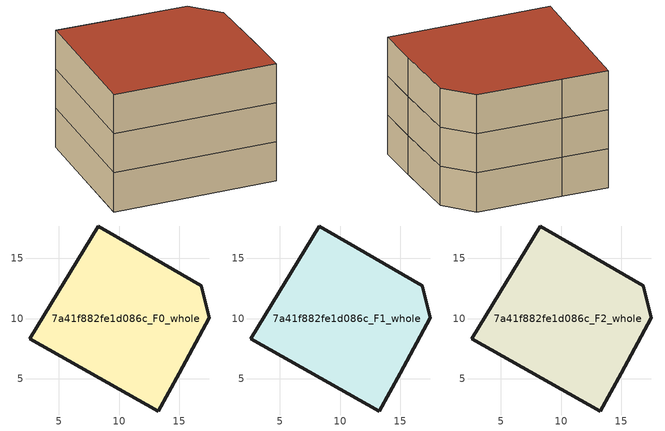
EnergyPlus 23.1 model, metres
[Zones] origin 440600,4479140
7a41f882fe1d086c_F0_whole
 floor ground (EU_floor_Construction): 16.84,12.74 17.52,10.08 15,5.44 13.27,2.31 2.56,8.32 8.27,17.69 11.3,15.92 z0
 wall outside (EU_wall_Construction): 13.27,2.31 15,5.44 17.52,10.08 16.84,12.74 11.3,15.92 8.27,17.69 2.56,8.32 13.27,2.31 z0:3
7a41f882fe1d086c_F1_whole
 floor to 7a41f882fe1d086c_F0_whole (EU_floor_Construction): 16.84,12.74 17.52,10.08 15,5.44 13.27,2.31 2.56,8.32 8.27,17.69 11.3,15.92 z3
 wall outside (EU_wall_Construction): 13.27,2.31 15,5.44 17.52,10.08 16.84,12.74 11.3,15.92 8.27,17.69 2.56,8.32 13.27,2.31 z3:6
7a41f882fe1d086c_F2_whole
 floor to 7a41f882fe1d086c_F1_whole (EU_floor_Construction): 16.84,12.74 17.52,10.08 15,5.44 13.27,2.31 2.56,8.32 8.27,17.69 11.3,15.92 z6
 wall outside (EU_wall_Construction): 13.27,2.31 15,5.44 17.52,10.08 16.84,12.74 11.3,15.92 8.27,17.69 2.56,8.32 13.27,2.31 z6:9
 roof outside (EU_roof_Construction): 15,5.44 17.52,10.08 16.84,12.74 11.3,15.92 8.27,17.69 2.56,8.32 13.27,2.31 z9
[Building]
EU S2 Campaign: North Axis=0; Terrain=City; Solar Distribution=FullExterior
[Site:Location]
Madrid: Latitude=40.5; Longitude=-3.5; Time Zone=1; Elevation=609
[SizingPeriod:WeatherFileDays]
AnnualSizingPeriod: Begin Month=1; Begin Day of Month=1; End Month=12; End Day of Month=31; Day of Week for Start Day=Monday; Use Weather File Daylight Saving Period=No; Use Weather File Rain and Snow Indicators=No
[MATERIAL]
EU_InternalMass_Material: Roughness=MediumRough; Thickness=0.1; Conductivity=1; Density=1800; Specific Heat=900; Thermal Absorptance=0.9; Solar Absorptance=0.7; Visible Absorptance=0.7
[MATERIAL:NOMASS] Roughness=MediumRough; Thermal Absorptance=0.9; Solar Absorptance=0.7; Visible Absorptance=0.7
Name | Thermal Resistance
EU_wall_NoMass | 0.419739
EU_roof_NoMass | 0.352165
EU_floor_NoMass | 0.608284
[CONSTRUCTION]
EU_wall_Construction: EU_wall_NoMass
EU_roof_Construction: EU_roof_NoMass
EU_floor_Construction: EU_floor_NoMass
EU_InternalMass_Construction: EU_InternalMass_Material
[ZONE] Type=1; Multiplier=1; Ceiling Height=autocalculate; Floor Area=autocalculate; Part of Total Floor Area=Yes
Name | Volume
7a41f882fe1d086c_F0_whole | 387.33
7a41f882fe1d086c_F1_whole; 7a41f882fe1d086c_F2_whole | 387.329
[INTERNALMASS] Construction=EU_InternalMass_Construction; Surface Area=129.11
Name | Zone or ZoneList
7a41f882fe1d086c_F0_whole_EU_InternalMass | 7a41f882fe1d086c_F0_whole
7a41f882fe1d086c_F1_whole_EU_InternalMass | 7a41f882fe1d086c_F1_whole
7a41f882fe1d086c_F2_whole_EU_InternalMass | 7a41f882fe1d086c_F2_whole
[OTHEREQUIPMENT] Fuel Type=Electricity; Design Level Calculation Method=Watts/Area; Power per Zone Floor Area=1; Fraction Latent=0; Fraction Radiant=0; Fraction Lost=0; Carbon Dioxide Generation Rate=0; EndUse Subcategory=EU_Step8_InternalGains
Name | Zone or ZoneList or Space or SpaceList | Schedule
EU_Step8_InternalGain_7a41f882fe1d086c_F0_whole_f000 | 7a41f882fe1d086c_F0_whole | EU_Step8_GainSchedule_7a41f882fe1d086c_F0_whole_f000
EU_Step8_InternalGain_7a41f882fe1d086c_F1_whole_f000 | 7a41f882fe1d086c_F1_whole | EU_Step8_GainSchedule_7a41f882fe1d086c_F1_whole_f000
EU_Step8_InternalGain_7a41f882fe1d086c_F2_whole_f000 | 7a41f882fe1d086c_F2_whole | EU_Step8_GainSchedule_7a41f882fe1d086c_F2_whole_f000
[ZONEVENTILATION:DESIGNFLOWRATE] Schedule=EU_AlwaysOn; Design Flow Rate Calculation Method=AirChanges/Hour; Air Changes per Hour=0.703302; Ventilation Type=Natural; Fan Pressure Rise=0; Fan Total Efficiency=1; Constant Term Coefficient=1; Temperature Term Coefficient=0; Velocity Term Coefficient=0; Velocity Squared Term Coefficient=0; Minimum Indoor Temperature=-100; Maximum Indoor Temperature=100; Delta Temperature=-100; Minimum Outdoor Temperature=-100; Maximum Outdoor Temperature=100; Maximum Wind Speed=40
Name | Zone or ZoneList or Space or SpaceList
EU_ConstantAir_7a41f882fe1d086c_F0_whole | 7a41f882fe1d086c_F0_whole
EU_ConstantAir_7a41f882fe1d086c_F1_whole | 7a41f882fe1d086c_F1_whole
EU_ConstantAir_7a41f882fe1d086c_F2_whole | 7a41f882fe1d086c_F2_whole
[HVACTEMPLATE:THERMOSTAT] Constant Heating Setpoint=20; Constant Cooling Setpoint=50
EU_HeatOnly_7a41f882fe1d086c_F0_whole; EU_HeatOnly_7a41f882fe1d086c_F1_whole; EU_HeatOnly_7a41f882fe1d086c_F2_whole
[HVACTEMPLATE:ZONE:IDEALLOADSAIRSYSTEM] System Availability Schedule=EU_AlwaysOn; Maximum Heating Supply Air Temperature=50; Minimum Cooling Supply Air Temperature=13; Maximum Heating Supply Air Humidity Ratio=0.0156; Minimum Cooling Supply Air Humidity Ratio=0.0077; Heating Limit=NoLimit; Cooling Limit=NoLimit; Heating Availability Schedule=EU_AlwaysOn; Cooling Availability Schedule=EU_CoolingOff; Dehumidification Control Type=ConstantSensibleHeatRatio; Cooling Sensible Heat Ratio=0.7; Dehumidification Setpoint=60; Humidification Control Type=None; Humidification Setpoint=30; Outdoor Air Method=None; Outdoor Air Flow Rate per Person=0.00944; Outdoor Air Flow Rate per Zone Floor Area=0; Outdoor Air Flow Rate per Zone=0; Demand Controlled Ventilation Type=None; Outdoor Air Economizer Type=NoEconomizer; Heat Recovery Type=None; Sensible Heat Recovery Effectiveness=0.7; Latent Heat Recovery Effectiveness=0.65
Name | Template Thermostat
7a41f882fe1d086c_F0_whole | EU_HeatOnly_7a41f882fe1d086c_F0_whole
7a41f882fe1d086c_F1_whole | EU_HeatOnly_7a41f882fe1d086c_F1_whole
7a41f882fe1d086c_F2_whole | EU_HeatOnly_7a41f882fe1d086c_F2_whole
[SIZING:ZONE] Zone Cooling Design Supply Air Temperature Input Method=SupplyAirTemperature; Zone Cooling Design Supply Air Temperature=13; Zone Heating Design Supply Air Temperature Input Method=SupplyAirTemperature; Zone Heating Design Supply Air Temperature=50; Zone Cooling Design Supply Air Humidity Ratio=0.008; Zone Heating Design Supply Air Humidity Ratio=0.008; Cooling Design Air Flow Method=DesignDay; Cooling Design Air Flow Rate=0; Cooling Minimum Air Flow per Zone Floor Area=0.000762; Cooling Minimum Air Flow=0; Cooling Minimum Air Flow Fraction=0.2; Heating Design Air Flow Method=DesignDay; Heating Design Air Flow Rate=0; Heating Maximum Air Flow per Zone Floor Area=0.002032; Heating Maximum Air Flow=0.141576; Heating Maximum Air Flow Fraction=0.3; Account for Dedicated Outdoor Air System=No; Dedicated Outdoor Air System Control Strategy=NeutralSupplyAir; Dedicated Outdoor Air Low Setpoint Temperature for Design=autosize; Dedicated Outdoor Air High Setpoint Temperature for Design=autosize; Zone Load Sizing Method=Sensible Load Only No Latent Load; Zone Latent Cooling Design Supply Air Humidity Ratio Input Method=HumidityRatioDifference; Zone Cooling Design Supply Air Humidity Ratio Difference=0.005; Zone Latent Heating Design Supply Air Humidity Ratio Input Method=HumidityRatioDifference; Zone Humidification Design Supply Air Humidity Ratio Difference=0.005
7a41f882fe1d086c_F0_whole; 7a41f882fe1d086c_F1_whole; 7a41f882fe1d086c_F2_whole
[SCHEDULE:CONSTANT]
Name | Hourly Value
EU_AlwaysOn | 1
EU_CoolingOff | 0
[SCHEDULE:FILE] Column Number=1; Rows to Skip at Top=0; Number of Hours of Data=8760; Column Separator=Comma; Interpolate to Timestep=No; Minutes per Item=60; Adjust Schedule for Daylight Savings=Yes
Name | File
EU_Step8_GainSchedule_7a41f882fe1d086c_F0_whole_f000 | C:\Users\o_iseri\Desktop\OpenUBEM\openubem\outputs\eu_evidence\EU-11\ES-MAD-BERRUGUETE\idfs\7a41f882fe1d086c\7a41f882fe1d086c_F0_whole_f000_gain.csv
EU_Step8_GainSchedule_7a41f882fe1d086c_F1_whole_f000 | C:\Users\o_iseri\Desktop\OpenUBEM\openubem\outputs\eu_evidence\EU-11\ES-MAD-BERRUGUETE\idfs\7a41f882fe1d086c\7a41f882fe1d086c_F1_whole_f000_gain.csv
EU_Step8_GainSchedule_7a41f882fe1d086c_F2_whole_f000 | C:\Users\o_iseri\Desktop\OpenUBEM\openubem\outputs\eu_evidence\EU-11\ES-MAD-BERRUGUETE\idfs\7a41f882fe1d086c\7a41f882fe1d086c_F2_whole_f000_gain.csv
